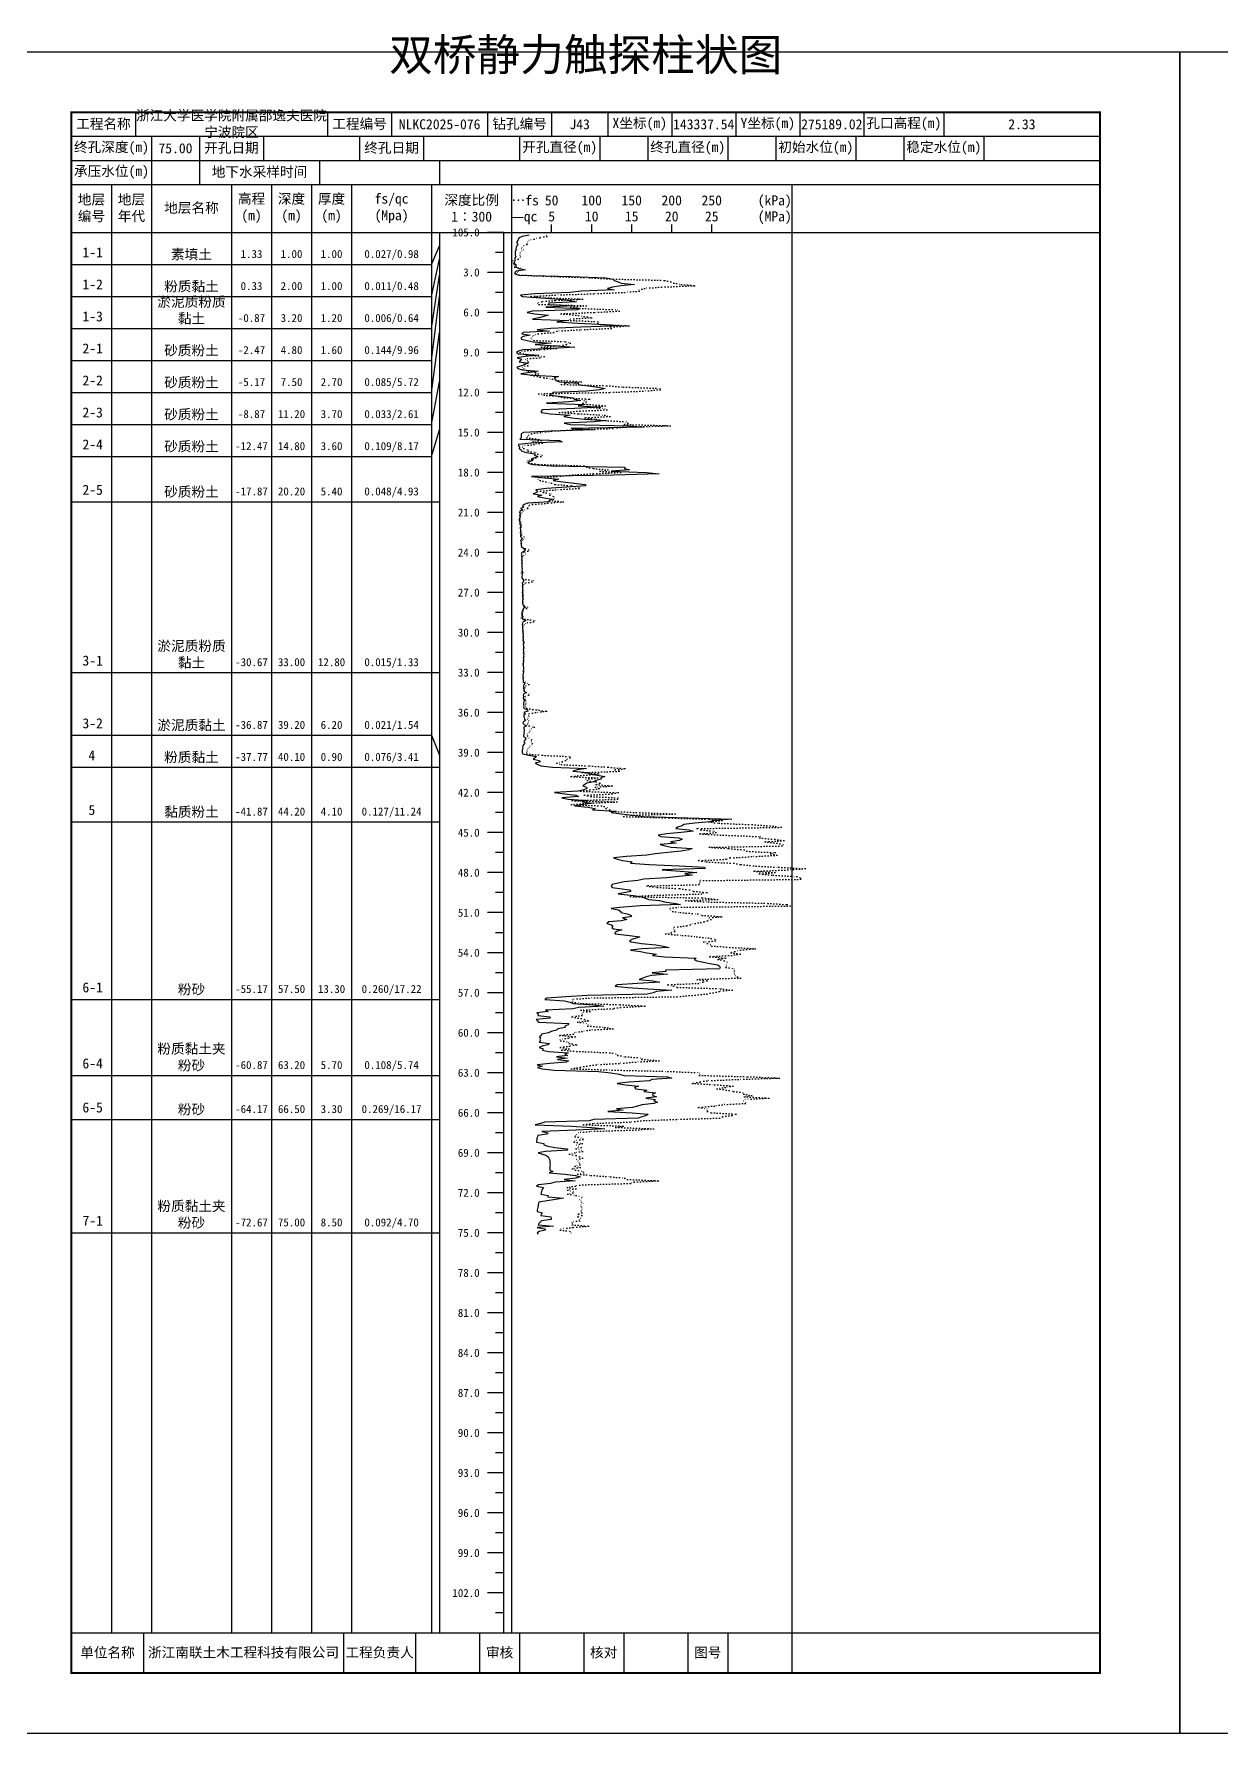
# Model space of a CAD drawing. Extents: x 297 to 65340, y 0 to 425.
# Drawn here: x 12781.6 to 13078.3, y 0 to 424.6 of the extents above; entities that cross this region are included whole.
import ezdxf
from ezdxf.enums import TextEntityAlignment as Align

# ---------------------------------------------------------------- set-up
doc = ezdxf.new("R2010")
doc.units = 0
doc.linetypes.add('DOT', pattern=[6.35, 0, -6.35])
doc.layers.add('FRAME', color=7, linetype='CONTINUOUS')
doc.layers.add('STRATUM', color=7, linetype='CONTINUOUS')
doc.styles.add('ST', font='')
doc.styles.get('ST').set_extended_font_data('SimSun')

msp = doc.modelspace()

# ---------------------------------------------------------------- linework, layer by layer
at = {"layer": 'FRAME', "color": 245, "linetype": 'Continuous'}
for points in [[(12771, 0), (13068, 0), (13068, 420), (12771, 420)], [(13068, 0), (13365, 0), (13365, 420), (13068, 420)]]:
    msp.add_lwpolyline(points, close=True, dxfattribs=at)
at = {"layer": 'FRAME', "linetype": 'Continuous', "const_width": 0.5}
msp.add_lwpolyline([(12791, 15), (13048, 15), (13048, 405), (12791, 405)], close=True, dxfattribs=at)
at = {"layer": 'FRAME', "color": 0, "linetype": 'Continuous'}
for points in [[(12807, 405), (12807, 399)], [(12855, 405), (12855, 399)], [(12871, 405), (12871, 399)], [(12895, 405), (12895, 399)], [(12911, 405), (12911, 399)], [(12925, 405), (12925, 399)], [(12941, 405), (12941, 399)], [(12957, 405), (12957, 399)], [(12973, 405), (12973, 399)], [(12989, 405), (12989, 399)], [(13009, 405), (13009, 399)], [(13048, 405), (13048, 399)], [(12791, 399), (13048, 399)], [(12811, 399), (12811, 393)], [(12823, 399), (12823, 393)], [(12839, 399), (12839, 393)], [(12863, 399), (12863, 393)], [(12879, 399), (12879, 393)], [(12903, 399), (12903, 393)], [(12923, 399), (12923, 393)], [(12935, 399), (12935, 393)], [(12955, 399), (12955, 393)], [(12967, 399), (12967, 393)], [(12987, 399), (12987, 393)], [(12999, 399), (12999, 393)], [(13019, 399), (13019, 393)], [(13048, 399), (13048, 393)], [(12791, 393), (13048, 393)], [(12811, 393), (12811, 387)], [(12823, 393), (12823, 387)], [(12853, 393), (12853, 387)], [(12883, 393), (12883, 387)], [(12791, 387), (13048, 387)], [(12801, 387), (12801, 25)], [(12811, 387), (12811, 25)], [(12831, 387), (12831, 25)], [(12841, 387), (12841, 25)], [(12851, 387), (12851, 25)], [(12861, 387), (12861, 25)], [(12881, 387), (12881, 25)], [(12901, 387), (12901, 25)], [(12971, 387), (12971, 25)], [(12791, 375), (13048, 375)], [(12883, 375), (12883, 25)], [(12899, 375), (12899, 25)], [(12911, 375), (12911, 377)], [(12921, 375), (12921, 377)], [(12931, 375), (12931, 377)], [(12941, 375), (12941, 377)], [(12951, 375), (12951, 377)], [(12791, 25), (13048, 25)], [(12809, 25), (12809, 15)], [(12859, 25), (12859, 15)], [(12877, 25), (12877, 15)], [(12893, 25), (12893, 15)], [(12903, 25), (12903, 15)], [(12919, 25), (12919, 15)], [(12929, 25), (12929, 15)], [(12945, 25), (12945, 15)], [(12955, 25), (12955, 15)], [(12971, 25), (12971, 15)]]:
    msp.add_lwpolyline(points, dxfattribs=at)
at = {"layer": 'STRATUM', "linetype": 'Continuous'}
for points in [[(12899, 375), (12895, 375)], [(12905.4, 374.33), (12903.64, 374), (12902.9, 373.67), (12902.62, 373.33), (12902.58, 373), (12902.32, 372.67), (12902.3, 372.33), (12902.64, 372), (12902.3, 371.67), (12902.14, 371.33), (12902.08, 371), (12902.14, 370.67), (12901.84, 370.33), (12901.84, 370), (12901.9, 369.67), (12901.9, 369.33), (12902.08, 369), (12901.82, 368.67), (12901.8, 368.33), (12901.76, 368), (12901.7, 367.67), (12901.66, 367.33), (12902.02, 367), (12902.06, 366.67), (12902.12, 366.33), (12902.96, 366), (12904.5, 365.67), (12902.14, 365.33), (12901.8, 365), (12901.8, 364.67), (12902.78, 364.33), (12915.94, 364), (12924.5, 363.67), (12926.34, 363.33), (12926.66, 363), (12927.58, 362.67), (12928.4, 362.33), (12931.74, 362), (12928.3, 361.67), (12926.18, 361.33), (12924.94, 361), (12926.64, 360.67), (12918.44, 360.33), (12915.5, 360), (12906.78, 359.67), (12903.2, 359.33), (12903.74, 359), (12908.18, 358.67), (12912.86, 358.33), (12915.54, 358), (12917.24, 357.67), (12910.2, 357.33), (12910.4, 357), (12916.56, 356.67), (12909.54, 356.33), (12918, 356), (12917.4, 355.67), (12906.18, 355.33), (12904.86, 355), (12906.82, 354.67), (12910.1, 354.33), (12909.06, 354), (12907.76, 353.67), (12906.22, 353.33), (12915.26, 353), (12912.32, 352.67), (12917.52, 352.33), (12924.46, 352), (12928.34, 351.67), (12918.3, 351.33), (12910.78, 351), (12907.38, 350.67), (12910.5, 350.33), (12903.88, 350), (12903.58, 349.67), (12905.62, 349.33), (12903.88, 349), (12903.3, 348.67), (12903.5, 348.33), (12904.88, 348), (12906.36, 347.67), (12910.88, 347.33), (12906.9, 347), (12912, 346.67), (12916.78, 346.33), (12911.2, 346), (12903.82, 345.67), (12902.72, 345.33), (12902.2, 345), (12902.72, 344.67), (12907.76, 344.33), (12904.38, 344), (12902.4, 343.67), (12903.48, 343.33), (12903.32, 343), (12902.88, 342.67), (12905.16, 342.33), (12904.28, 342), (12903.48, 341.67), (12902.26, 341.33), (12902.58, 341), (12903.66, 340.67), (12907.64, 340.33), (12905.6, 340), (12903.32, 339.67), (12906.26, 339.33), (12912.74, 339), (12911.64, 338.67), (12911.94, 338.33), (12912.02, 338), (12912.96, 337.67), (12917.66, 337.33), (12917.66, 337), (12920.18, 336.67), (12922.5, 336.33), (12924.36, 336), (12923, 335.67), (12919.74, 335.33), (12911.36, 335), (12911.04, 334.67), (12910.46, 334.33), (12913.72, 334), (12916.28, 333.67), (12916.7, 333.33), (12918.28, 333), (12915.3, 332.67), (12909.7, 332.33), (12919.3, 332), (12917.6, 331.67), (12923.28, 331.33), (12916.74, 331), (12908.66, 330.67), (12908.4, 330.33), (12908.38, 330), (12910.68, 329.67), (12915.62, 329.33), (12914.08, 329), (12916, 328.67), (12919.18, 328.33), (12924.72, 328), (12921.64, 327.67), (12914.12, 327.33), (12915.6, 327), (12930.4, 326.67), (12934.1, 326.33), (12915.88, 326), (12921.58, 325.67), (12910.68, 325.33), (12903.98, 325), (12903.36, 324.67), (12903.38, 324.33), (12903.34, 324), (12903.4, 323.67), (12903.06, 323.33), (12913, 323), (12913.66, 322.67), (12905.84, 322.33), (12902.68, 322), (12902.68, 321.67), (12903, 321.33), (12902.86, 321), (12903.38, 320.67), (12903.52, 320.33), (12904.74, 320), (12906.62, 319.67), (12906.7, 319.33), (12907.52, 319), (12906.7, 318.67), (12905.84, 318.33), (12906.26, 318), (12905.26, 317.67), (12905.02, 317.33), (12906.32, 317), (12910.88, 316.67), (12929.32, 316.33), (12929.24, 316), (12930.44, 315.67), (12925.84, 315.33), (12934.7, 315), (12937.9, 314.67), (12926.56, 314.33), (12905.96, 314), (12909.3, 313.67), (12912.76, 313.33), (12911.4, 313), (12913.78, 312.67), (12916.5, 312.33), (12919.42, 312), (12919.48, 311.67), (12914.68, 311.33), (12909.7, 311), (12907.08, 310.67), (12907.5, 310.33), (12907.3, 310), (12906.38, 309.67), (12908.54, 309.33), (12907.5, 309), (12909.16, 308.67), (12911.04, 308.33), (12910.46, 308), (12910.5, 307.67), (12905.04, 307.33), (12904.14, 307), (12903.68, 306.67), (12904.02, 306.33), (12903.24, 306), (12903.76, 305.67), (12903.02, 305.33), (12902.94, 305), (12903.22, 304.67), (12902.96, 304.33), (12903.08, 304), (12903.02, 303.67), (12902.9, 303.33), (12902.92, 303), (12903.04, 302.67), (12903.06, 302.33), (12903.04, 302), (12903.42, 301.67), (12903.14, 301.33), (12903.12, 301), (12903.24, 300.67), (12903.22, 300.33), (12903.16, 300), (12903.26, 299.67), (12903.18, 299.33), (12903.24, 299), (12903.58, 298.67), (12903.58, 298.33), (12903.2, 298), (12903.4, 297.67), (12903.38, 297.33), (12903.34, 297), (12903.34, 296.67), (12903.46, 296.33), (12904.06, 296), (12904.5, 295.67), (12904.14, 295.33), (12903.54, 295), (12903.42, 294.67), (12903.52, 294.33), (12903.48, 294), (12903.54, 293.67), (12903.5, 293.33), (12903.52, 293), (12903.54, 292.67), (12903.56, 292.33), (12903.54, 292), (12903.58, 291.67), (12903.58, 291.33), (12903.6, 291), (12903.56, 290.67), (12903.6, 290.33), (12903.76, 290), (12903.54, 289.67), (12903.64, 289.33), (12903.56, 289), (12903.58, 288.67), (12903.8, 288.33), (12904.06, 288), (12903.84, 287.67), (12903.64, 287.33), (12903.68, 287), (12903.6, 286.67), (12903.68, 286.33), (12903.68, 286), (12903.68, 285.67), (12903.68, 285.33), (12903.64, 285), (12903.7, 284.67), (12903.7, 284.33), (12903.68, 284), (12903.68, 283.67), (12903.86, 283.33), (12903.74, 283), (12903.74, 282.67), (12903.74, 282.33), (12903.76, 282), (12903.98, 281.67), (12904.44, 281.33), (12903.92, 281), (12903.78, 280.67), (12903.6, 280.33), (12903.54, 280), (12903.66, 279.67), (12903.66, 279.33), (12903.8, 279), (12903.74, 278.67), (12903.68, 278.33), (12904.54, 278), (12903.86, 277.67), (12903.7, 277.33), (12903.6, 277), (12903.74, 276.67), (12903.7, 276.33), (12903.74, 276), (12903.76, 275.67), (12903.8, 275.33), (12903.76, 275), (12903.86, 274.67), (12903.86, 274.33), (12903.82, 274), (12903.84, 273.67), (12903.84, 273.33), (12903.8, 273), (12904.06, 272.67), (12904.04, 272.33), (12903.88, 272), (12904, 271.67), (12903.98, 271.33), (12903.94, 271), (12903.88, 270.67), (12903.94, 270.33), (12903.96, 270), (12904.02, 269.67), (12903.94, 269.33), (12904.06, 269), (12903.92, 268.67), (12903.94, 268.33), (12904, 268), (12903.96, 267.67), (12903.92, 267.33), (12903.86, 267), (12903.84, 266.67), (12903.94, 266.33), (12903.98, 266), (12903.94, 265.67), (12903.8, 265.33), (12904, 265), (12903.88, 264.67), (12903.76, 264.33), (12903.78, 264), (12903.94, 263.67), (12903.8, 263.33), (12903.96, 263), (12903.78, 262.67), (12904.4, 262.33), (12904.06, 262), (12903.94, 261.67), (12903.94, 261.33), (12903.98, 261), (12904.08, 260.67), (12904.02, 260.33), (12904.6, 260), (12904.02, 259.67), (12903.92, 259.33), (12903.94, 259), (12903.84, 258.67), (12903.98, 258.33), (12904.18, 258), (12904.02, 257.67), (12903.94, 257.33), (12903.98, 257), (12904.06, 256.67), (12903.98, 256.33), (12904.14, 256), (12904.96, 255.67), (12905.04, 255.33), (12904.04, 255), (12904.44, 254.67), (12904.06, 254.33), (12904.02, 254), (12904.12, 253.67), (12904.18, 253.33), (12904.5, 253), (12903.96, 252.67), (12903.8, 252.33), (12904.1, 252), (12904.72, 251.67), (12904.06, 251.33), (12904.06, 251), (12904.12, 250.67), (12904.12, 250.33), (12904.04, 250), (12904.1, 249.67), (12904, 249.33), (12903.94, 249), (12904.56, 248.67), (12904.46, 248.33), (12904.24, 248), (12904.08, 247.67), (12904.38, 247.33), (12904.04, 247), (12903.78, 246.67), (12903.7, 246.33), (12903.8, 246), (12903.62, 245.67), (12903.66, 245.33), (12903.66, 245), (12903.8, 244.67), (12905.24, 244.33), (12907.24, 244), (12906.88, 243.67), (12906.36, 243.33), (12907.98, 243), (12908.1, 242.67), (12906.84, 242.33), (12907.56, 242), (12908.3, 241.67), (12911.2, 241.33), (12919.72, 241), (12917.4, 240.67), (12916.28, 240.33), (12919.98, 240), (12920.38, 239.67), (12922.4, 239.33), (12924.3, 239), (12923.3, 238.67), (12923.38, 238.33), (12922.06, 238), (12921.66, 237.67), (12919.78, 237.33), (12919.32, 237), (12918.82, 236.67), (12919.74, 236.33), (12919.8, 236), (12919.02, 235.67), (12917.62, 235.33), (12911.74, 235), (12914.3, 234.67), (12917.04, 234.33), (12917.72, 234), (12913.52, 233.67), (12915.1, 233.33), (12920.24, 233), (12918.6, 232.67), (12921.12, 232.33), (12918.84, 232), (12916.82, 231.67), (12920.02, 231.33), (12921.88, 231), (12921.22, 230.67), (12927.12, 230.33), (12925.9, 230), (12928.4, 229.67), (12931.16, 229.33), (12933.92, 229), (12945, 228.67), (12956, 228.33), (12951.6, 228), (12950.48, 227.67), (12946.78, 227.33), (12944.04, 227), (12943.64, 226.67), (12942.42, 226.33), (12942.06, 226), (12945.24, 225.67), (12946.34, 225.33), (12943.4, 225), (12939.72, 224.67), (12937.64, 224.33), (12938.26, 224), (12942.68, 223.67), (12943.64, 223.33), (12942.94, 223), (12940.68, 222.67), (12942.12, 222.33), (12938.08, 222), (12939.34, 221.67), (12940.84, 221.33), (12946.1, 221), (12945.28, 220.67), (12943.4, 220.33), (12940, 220), (12936.88, 219.67), (12934.78, 219.33), (12929.7, 219), (12926.44, 218.67), (12927.48, 218.33), (12928.6, 218), (12931.14, 217.67), (12930.7, 217.33), (12935.36, 217), (12942.88, 216.67), (12949.2, 216.33), (12949.34, 216), (12938.6, 215.67), (12943.1, 215.33), (12947.28, 215), (12944.28, 214.67), (12946.2, 214.33), (12942.78, 214), (12939.76, 213.67), (12934.06, 213.33), (12932.56, 213), (12929.1, 212.67), (12927.18, 212.33), (12926.08, 212), (12925.84, 211.67), (12926.08, 211.33), (12927.94, 211), (12930.52, 210.67), (12930.82, 210.33), (12929.44, 210), (12927.64, 209.67), (12931.42, 209.33), (12933.12, 209), (12934.18, 208.67), (12935.22, 208.33), (12937.92, 208), (12939.22, 207.67), (12942, 207.33), (12943.16, 207), (12933.22, 206.67), (12927.98, 206.33), (12925.88, 206), (12927.68, 205.67), (12928.28, 205.33), (12928.3, 205), (12929.88, 204.67), (12930.96, 204.33), (12930.72, 204), (12928.68, 203.67), (12929.76, 203.33), (12928.48, 203), (12925.26, 202.67), (12924.76, 202.33), (12925.96, 202), (12926.26, 201.67), (12926.02, 201.33), (12926.42, 201), (12928.54, 200.67), (12927.22, 200.33), (12926.76, 200), (12926.84, 199.67), (12930.44, 199.33), (12933.02, 199), (12932.38, 198.67), (12931.02, 198.33), (12930.44, 198), (12930.9, 197.67), (12933.42, 197.33), (12937, 197), (12938.98, 196.67), (12940.38, 196.33), (12933.54, 196), (12930.7, 195.67), (12933.2, 195.33), (12934.74, 195), (12937.12, 194.67), (12936.22, 194.33), (12939.2, 194), (12947.1, 193.67), (12946.58, 193.33), (12947.24, 193), (12948.9, 192.67), (12950.52, 192.33), (12952.56, 192), (12952.9, 191.67), (12953.1, 191.33), (12952.92, 191), (12939.44, 190.67), (12939.56, 190.33), (12936.12, 190), (12939.96, 189.67), (12935.94, 189.33), (12934.58, 189), (12933.82, 188.67), (12932.9, 188.33), (12936.28, 188), (12938.02, 187.67), (12932.44, 187.33), (12927.34, 187), (12926.86, 186.67), (12930.04, 186.33), (12935.02, 186), (12941.06, 185.67), (12937.22, 185.33), (12936.36, 185), (12934.9, 184.67), (12919.96, 184.33), (12914.56, 184), (12909.8, 183.67), (12909.26, 183.33), (12914.24, 183), (12915.56, 182.67), (12916.36, 182.33), (12921.46, 182), (12924.04, 181.67), (12917.8, 181.33), (12916.3, 181), (12909.5, 180.67), (12910.16, 180.33), (12907.32, 180), (12907.74, 179.67), (12907.52, 179.33), (12910.54, 179), (12910.62, 178.67), (12907.12, 178.33), (12907.5, 178), (12907.68, 177.67), (12915.28, 177.33), (12915.12, 177), (12914.26, 176.67), (12914.36, 176.33), (12912.58, 176), (12912.2, 175.67), (12910.86, 175.33), (12910.2, 175), (12908.46, 174.67), (12908.38, 174.33), (12907.98, 174), (12908.22, 173.67), (12908.08, 173.33), (12908.24, 173), (12907.9, 172.67), (12910.44, 172.33), (12910.06, 172), (12908.66, 171.67), (12907.86, 171.33), (12908.88, 171), (12908.72, 170.67), (12910.18, 170.33), (12915.12, 170), (12914.26, 169.67), (12914.92, 169.33), (12912.22, 169), (12914.86, 168.67), (12912.42, 168.33), (12915.2, 168), (12914.6, 167.67), (12910.58, 167.33), (12907.4, 167), (12908.64, 166.67), (12907.5, 166.33), (12908.64, 166), (12911.6, 165.67), (12922.74, 165.33), (12925.78, 165), (12927.88, 164.67), (12929.12, 164.33), (12939.98, 164), (12941.04, 163.67), (12936.04, 163.33), (12935.46, 163), (12930.28, 162.67), (12927.38, 162.33), (12929.46, 162), (12932.72, 161.67), (12931.72, 161.33), (12932, 161), (12934.82, 160.67), (12934.02, 160.33), (12936.92, 160), (12936.18, 159.67), (12936.28, 159.33), (12937.2, 159), (12934.52, 158.67), (12936.98, 158.33), (12936.54, 158), (12937.44, 157.67), (12936.54, 157.33), (12933.5, 157), (12932.48, 156.67), (12931.24, 156.33), (12927.24, 156), (12928.9, 155.67), (12925.02, 155.33), (12931.12, 155), (12935.12, 154.67), (12934.66, 154.33), (12933.56, 154), (12932.58, 153.67), (12921.5, 153.33), (12920.4, 153), (12909.3, 152.67), (12908.2, 152.33), (12906.9, 152), (12915.94, 151.67), (12921.06, 151.33), (12924.28, 151), (12917.1, 150.67), (12908.56, 150.33), (12910.16, 150), (12909.82, 149.67), (12907.56, 149.33), (12907.44, 149), (12907.28, 148.67), (12907.26, 148.33), (12907.22, 148), (12907.18, 147.67), (12909.04, 147.33), (12909.02, 147), (12910.02, 146.67), (12911.82, 146.33), (12914.8, 146), (12915.04, 145.67), (12909.48, 145.33), (12907.6, 145), (12908.74, 144.67), (12909.68, 144.33), (12910.12, 144), (12910.3, 143.67), (12910.44, 143.33), (12910.52, 143), (12910.58, 142.67), (12910.58, 142.33), (12910.6, 142), (12910.58, 141.67), (12910.58, 141.33), (12910.56, 141), (12910.54, 140.67), (12911.26, 140.33), (12910.38, 140), (12914.28, 139.67), (12916.98, 139.33), (12918.16, 139), (12917, 138.67), (12914.14, 138.33), (12916.86, 138), (12911.86, 137.67), (12910.7, 137.33), (12907.74, 137), (12907.24, 136.67), (12908.92, 136.33), (12908.74, 136), (12908.58, 135.67), (12908.46, 135.33), (12908.36, 135), (12908.26, 134.67), (12910.16, 134.33), (12910.04, 134), (12913.96, 133.67), (12911.92, 133.33), (12909.84, 133), (12907.76, 132.67), (12907.72, 132.33), (12907.66, 132), (12907.62, 131.67), (12907.58, 131.33), (12907.48, 131), (12907.4, 130.67), (12907.38, 130.33), (12908.74, 130), (12908.36, 129.67), (12908.3, 129.33), (12910.76, 129), (12910.84, 128.67), (12910.9, 128.33), (12908.42, 128), (12908.14, 127.67), (12907.8, 127.33), (12907.62, 127), (12911.5, 126.67), (12907.36, 126.33), (12909.24, 126), (12909.42, 125.67), (12907.88, 125.33), (12907.34, 125), (12907.64, 124.67)], [(12881, 367), (12883, 371.67)], [(12899, 370), (12897, 370)], [(12791, 367), (12801, 367)], [(12801, 367), (12811, 367)], [(12811, 367), (12831, 367)], [(12831, 367), (12841, 367)], [(12841, 367), (12851, 367)], [(12851, 367), (12861, 367)], [(12861, 367), (12881, 367)], [(12881, 359), (12883, 368.33)], [(12881, 351), (12883, 364.33)], [(12899, 365), (12895, 365)], [(12791, 359), (12801, 359)], [(12801, 359), (12811, 359)], [(12811, 359), (12831, 359)], [(12831, 359), (12841, 359)], [(12841, 359), (12851, 359)], [(12851, 359), (12861, 359)], [(12861, 359), (12881, 359)], [(12881, 343), (12883, 359)], [(12899, 360), (12897, 360)], [(12899, 355), (12895, 355)], [(12791, 351), (12801, 351)], [(12801, 351), (12811, 351)], [(12811, 351), (12831, 351)], [(12831, 351), (12841, 351)], [(12841, 351), (12851, 351)], [(12851, 351), (12861, 351)], [(12861, 351), (12881, 351)], [(12881, 335), (12883, 350)], [(12899, 350), (12897, 350)], [(12899, 345), (12895, 345)], [(12791, 343), (12801, 343)], [(12801, 343), (12811, 343)], [(12811, 343), (12831, 343)], [(12831, 343), (12841, 343)], [(12841, 343), (12851, 343)], [(12851, 343), (12861, 343)], [(12861, 343), (12881, 343)], [(12899, 340), (12897, 340)], [(12881, 327), (12883, 337.67)], [(12791, 335), (12801, 335)], [(12801, 335), (12811, 335)], [(12811, 335), (12831, 335)], [(12831, 335), (12841, 335)], [(12841, 335), (12851, 335)], [(12851, 335), (12861, 335)], [(12861, 335), (12881, 335)], [(12899, 335), (12895, 335)], [(12791, 327), (12801, 327)], [(12801, 327), (12811, 327)], [(12811, 327), (12831, 327)], [(12831, 327), (12841, 327)], [(12841, 327), (12851, 327)], [(12851, 327), (12861, 327)], [(12861, 327), (12881, 327)], [(12899, 330), (12897, 330)], [(12881, 319), (12883, 325.67)], [(12899, 325), (12895, 325)], [(12791, 319), (12801, 319)], [(12801, 319), (12811, 319)], [(12811, 319), (12831, 319)], [(12831, 319), (12841, 319)], [(12841, 319), (12851, 319)], [(12851, 319), (12861, 319)], [(12861, 319), (12881, 319)], [(12899, 320), (12897, 320)], [(12899, 315), (12895, 315)], [(12899, 310), (12897, 310)], [(12791, 307.67), (12801, 307.67)], [(12801, 307.67), (12811, 307.67)], [(12811, 307.67), (12831, 307.67)], [(12831, 307.67), (12841, 307.67)], [(12841, 307.67), (12851, 307.67)], [(12851, 307.67), (12861, 307.67)], [(12861, 307.67), (12881, 307.67)], [(12881, 307.67), (12883, 307.67)], [(12899, 305), (12895, 305)], [(12899, 300), (12897, 300)], [(12899, 295), (12895, 295)], [(12899, 290), (12897, 290)], [(12899, 285), (12895, 285)], [(12899, 280), (12897, 280)], [(12899, 275), (12895, 275)], [(12899, 270), (12897, 270)], [(12791, 265), (12801, 265)], [(12801, 265), (12811, 265)], [(12811, 265), (12831, 265)], [(12831, 265), (12841, 265)], [(12841, 265), (12851, 265)], [(12851, 265), (12861, 265)], [(12861, 265), (12881, 265)], [(12881, 265), (12883, 265)], [(12899, 265), (12895, 265)], [(12899, 260), (12897, 260)], [(12899, 255), (12895, 255)], [(12791, 249.33), (12801, 249.33)], [(12801, 249.33), (12811, 249.33)], [(12811, 249.33), (12831, 249.33)], [(12831, 249.33), (12841, 249.33)], [(12841, 249.33), (12851, 249.33)], [(12851, 249.33), (12861, 249.33)], [(12861, 249.33), (12881, 249.33)], [(12881, 249.33), (12883, 244.33)], [(12899, 250), (12897, 250)], [(12899, 245), (12895, 245)], [(12791, 241.33), (12801, 241.33)], [(12801, 241.33), (12811, 241.33)], [(12811, 241.33), (12831, 241.33)], [(12831, 241.33), (12841, 241.33)], [(12841, 241.33), (12851, 241.33)], [(12851, 241.33), (12861, 241.33)], [(12861, 241.33), (12881, 241.33)], [(12881, 241.33), (12883, 241.33)], [(12899, 240), (12897, 240)], [(12899, 235), (12895, 235)], [(12899, 230), (12897, 230)], [(12791, 227.67), (12801, 227.67)], [(12801, 227.67), (12811, 227.67)], [(12811, 227.67), (12831, 227.67)], [(12831, 227.67), (12841, 227.67)], [(12841, 227.67), (12851, 227.67)], [(12851, 227.67), (12861, 227.67)], [(12861, 227.67), (12881, 227.67)], [(12881, 227.67), (12883, 227.67)], [(12899, 225), (12895, 225)], [(12899, 220), (12897, 220)], [(12899, 215), (12895, 215)], [(12899, 210), (12897, 210)], [(12899, 205), (12895, 205)], [(12899, 200), (12897, 200)], [(12899, 195), (12895, 195)], [(12899, 190), (12897, 190)], [(12791, 183.33), (12801, 183.33)], [(12801, 183.33), (12811, 183.33)], [(12811, 183.33), (12831, 183.33)], [(12831, 183.33), (12841, 183.33)], [(12841, 183.33), (12851, 183.33)], [(12851, 183.33), (12861, 183.33)], [(12861, 183.33), (12881, 183.33)], [(12881, 183.33), (12883, 183.33)], [(12899, 185), (12895, 185)], [(12899, 180), (12897, 180)], [(12899, 175), (12895, 175)], [(12899, 170), (12897, 170)], [(12791, 164.33), (12801, 164.33)], [(12801, 164.33), (12811, 164.33)], [(12811, 164.33), (12831, 164.33)], [(12831, 164.33), (12841, 164.33)], [(12841, 164.33), (12851, 164.33)], [(12851, 164.33), (12861, 164.33)], [(12861, 164.33), (12881, 164.33)], [(12881, 164.33), (12883, 164.33)], [(12899, 165), (12895, 165)], [(12899, 160), (12897, 160)], [(12791, 153.33), (12801, 153.33)], [(12801, 153.33), (12811, 153.33)], [(12811, 153.33), (12831, 153.33)], [(12831, 153.33), (12841, 153.33)], [(12841, 153.33), (12851, 153.33)], [(12851, 153.33), (12861, 153.33)], [(12861, 153.33), (12881, 153.33)], [(12881, 153.33), (12883, 153.33)], [(12899, 155), (12895, 155)], [(12899, 150), (12897, 150)], [(12899, 145), (12895, 145)], [(12899, 140), (12897, 140)], [(12899, 135), (12895, 135)], [(12899, 130), (12897, 130)], [(12791, 125), (12801, 125)], [(12801, 125), (12811, 125)], [(12811, 125), (12831, 125)], [(12831, 125), (12841, 125)], [(12841, 125), (12851, 125)], [(12851, 125), (12861, 125)], [(12861, 125), (12881, 125)], [(12881, 125), (12883, 125)], [(12899, 125), (12895, 125)], [(12899, 120), (12897, 120)], [(12899, 115), (12895, 115)], [(12899, 110), (12897, 110)], [(12899, 105), (12895, 105)], [(12899, 100), (12897, 100)], [(12899, 95), (12895, 95)], [(12899, 90), (12897, 90)], [(12899, 85), (12895, 85)], [(12899, 80), (12897, 80)], [(12899, 75), (12895, 75)], [(12899, 70), (12897, 70)], [(12899, 65), (12895, 65)], [(12899, 60), (12897, 60)], [(12899, 55), (12895, 55)], [(12899, 50), (12897, 50)], [(12899, 45), (12895, 45)], [(12899, 40), (12897, 40)], [(12899, 35), (12895, 35)], [(12899, 30), (12897, 30)]]:
    msp.add_lwpolyline(points, dxfattribs=at)
at = {"layer": 'STRATUM', "linetype": 'DOT', "ltscale": 0.1}
msp.add_lwpolyline([(12909.66, 374.33), (12909.78, 374), (12908.04, 373.67), (12906.62, 373.33), (12905.36, 373), (12904.98, 372.67), (12904.76, 372.33), (12904.78, 372), (12904.08, 371.67), (12903.6, 371.33), (12903.48, 371), (12903.98, 370.67), (12903.66, 370.33), (12903.14, 370), (12903.08, 369.67), (12903.04, 369.33), (12903.26, 369), (12903.1, 368.67), (12902.6, 368.33), (12901.28, 368), (12901.3, 367.67), (12901.4, 367.33), (12901.54, 367), (12901.68, 366.67), (12901.8, 366.33), (12903.26, 366), (12902.82, 365.67), (12902.68, 365.33), (12902.56, 365), (12902.14, 364.67), (12902.98, 364.33), (12910.96, 364), (12920.42, 363.67), (12926.46, 363.33), (12939.24, 363), (12940.74, 362.67), (12941.5, 362.33), (12943.46, 362), (12946.7, 361.67), (12938.46, 361.33), (12934.24, 361), (12932.76, 360.67), (12932.88, 360.33), (12929.24, 360), (12921.42, 359.67), (12911.9, 359.33), (12905.86, 359), (12909.44, 358.67), (12918.72, 358.33), (12911.82, 358), (12908.52, 357.67), (12907.5, 357.33), (12907.9, 357), (12919.64, 356.67), (12915.76, 356.33), (12918.02, 356), (12927.4, 355.67), (12927.84, 355.33), (12921.52, 355), (12913.34, 354.67), (12917, 354.33), (12919.14, 354), (12920.92, 353.67), (12915.58, 353.33), (12915.78, 353), (12922.78, 352.67), (12922.5, 352.33), (12923.3, 352), (12930.32, 351.67), (12925.62, 351.33), (12925.86, 351), (12918.04, 350.67), (12912.32, 350.33), (12911.48, 350), (12907.66, 349.67), (12906.5, 349.33), (12906.24, 349), (12905.76, 348.67), (12906.06, 348.33), (12906.66, 348), (12914.48, 347.67), (12915.6, 347.33), (12914.6, 347), (12913, 346.67), (12908.42, 346.33), (12912.16, 346), (12908, 345.67), (12903.6, 345.33), (12903.16, 345), (12904.44, 344.67), (12904.76, 344.33), (12909.1, 344), (12907.94, 343.67), (12904.5, 343.33), (12904.84, 343), (12905.14, 342.67), (12904.04, 342.33), (12904.22, 342), (12905.06, 341.67), (12903.64, 341.33), (12904.04, 341), (12903.96, 340.67), (12905.24, 340.33), (12906.96, 340), (12907.66, 339.67), (12905.88, 339.33), (12907.44, 339), (12909.1, 338.67), (12911.2, 338.33), (12912.7, 338), (12918.34, 337.67), (12914.26, 337.33), (12913.48, 337), (12924.82, 336.67), (12928.98, 336.33), (12938.16, 336), (12938.12, 335.67), (12933.78, 335.33), (12925.34, 335), (12907.8, 334.67), (12909.1, 334.33), (12912.76, 334), (12914.24, 333.67), (12920.46, 333.33), (12919.08, 333), (12919.62, 332.67), (12918.78, 332.33), (12919.92, 332), (12924.36, 331.67), (12920.06, 331.33), (12924.26, 331), (12924.78, 330.67), (12918.02, 330.33), (12913, 330), (12917.76, 329.67), (12924.26, 329.33), (12925.54, 329), (12919.4, 328.67), (12922.12, 328.33), (12923.68, 328), (12929.64, 327.67), (12930.06, 327.33), (12929.2, 327), (12940.62, 326.67), (12928.82, 326.33), (12926.22, 326), (12917.04, 325.67), (12910.94, 325.33), (12908.2, 325), (12906, 324.67), (12905.2, 324.33), (12905.06, 324), (12904.78, 323.67), (12907.82, 323.33), (12908.36, 323), (12906.4, 322.67), (12908.6, 322.33), (12906.58, 322), (12903.74, 321.67), (12903.64, 321.33), (12904.06, 321), (12905.02, 320.67), (12905.14, 320.33), (12906.96, 320), (12906.82, 319.67), (12908.74, 319.33), (12908.32, 319), (12907.02, 318.67), (12906.28, 318.33), (12905.16, 318), (12904.78, 317.67), (12905.3, 317.33), (12907.82, 317), (12919, 316.67), (12919.76, 316.33), (12921.5, 316), (12925.06, 315.67), (12923.14, 315.33), (12928.18, 315), (12921.32, 314.67), (12915.42, 314.33), (12912.24, 314), (12907.96, 313.67), (12907.56, 313.33), (12908.1, 313), (12909.56, 312.67), (12910.94, 312.33), (12911.96, 312), (12916.08, 311.67), (12917.88, 311.33), (12917.78, 311), (12912, 310.67), (12908.18, 310.33), (12908.92, 310), (12910.82, 309.67), (12910.56, 309.33), (12911.42, 309), (12911.68, 308.67), (12911.34, 308.33), (12910.44, 308), (12913.9, 307.67), (12910, 307.33), (12906.2, 307), (12905.26, 306.67), (12904.94, 306.33), (12904.96, 306), (12904.26, 305.67), (12903.88, 305.33), (12903.64, 305), (12903.24, 304.67), (12903.24, 304.33), (12903.16, 304), (12903.14, 303.67), (12903.1, 303.33), (12903.04, 303), (12903.32, 302.67), (12903.24, 302.33), (12903.36, 302), (12903.34, 301.67), (12903.4, 301.33), (12903.16, 301), (12903.26, 300.67), (12903.26, 300.33), (12903.32, 300), (12903.58, 299.67), (12903.48, 299.33), (12904.04, 299), (12904.08, 298.67), (12903.9, 298.33), (12903.72, 298), (12903.36, 297.67), (12903.32, 297.33), (12903.34, 297), (12903.42, 296.67), (12903.74, 296.33), (12904.42, 296), (12905.32, 295.67), (12905.04, 295.33), (12903.98, 295), (12904.48, 294.67), (12904, 294.33), (12903.9, 294), (12903.64, 293.67), (12903.58, 293.33), (12903.44, 293), (12903.5, 292.67), (12903.6, 292.33), (12903.58, 292), (12903.58, 291.67), (12903.58, 291.33), (12903.66, 291), (12903.58, 290.67), (12903.56, 290.33), (12903.32, 290), (12903.68, 289.67), (12903.64, 289.33), (12903.56, 289), (12903.6, 288.67), (12903.84, 288.33), (12906.5, 288), (12906.04, 287.67), (12904.34, 287.33), (12904.08, 287), (12903.92, 286.67), (12903.68, 286.33), (12903.74, 286), (12903.8, 285.67), (12903.82, 285.33), (12903.8, 285), (12903.92, 284.67), (12903.86, 284.33), (12903.8, 284), (12903.8, 283.67), (12903.76, 283.33), (12903.72, 283), (12903.78, 282.67), (12903.78, 282.33), (12903.86, 282), (12904.12, 281.67), (12905, 281.33), (12904.74, 281), (12903.94, 280.67), (12903.82, 280.33), (12903.78, 280), (12903.42, 279.67), (12903.44, 279.33), (12903.52, 279), (12903.5, 278.67), (12904.28, 278.33), (12906.84, 278), (12906.46, 277.67), (12904.5, 277.33), (12904.14, 277), (12904, 276.67), (12903.74, 276.33), (12903.74, 276), (12903.7, 275.67), (12903.7, 275.33), (12903.74, 275), (12903.82, 274.67), (12903.84, 274.33), (12903.88, 274), (12903.84, 273.67), (12903.76, 273.33), (12903.82, 273), (12903.92, 272.67), (12903.88, 272.33), (12903.88, 272), (12903.88, 271.67), (12904.04, 271.33), (12904.06, 271), (12904, 270.67), (12903.94, 270.33), (12903.88, 270), (12903.88, 269.67), (12903.96, 269.33), (12903.98, 269), (12903.98, 268.67), (12904, 268.33), (12903.88, 268), (12903.88, 267.67), (12903.82, 267.33), (12903.76, 267), (12903.8, 266.67), (12904, 266.33), (12904, 266), (12903.96, 265.67), (12904.08, 265.33), (12904.04, 265), (12903.86, 264.67), (12903.76, 264.33), (12903.76, 264), (12903.8, 263.67), (12903.82, 263.33), (12903.86, 263), (12904.34, 262.67), (12904.92, 262.33), (12905.3, 262), (12904.48, 261.67), (12904.3, 261.33), (12904.2, 261), (12904.14, 260.67), (12904.2, 260.33), (12904.62, 260), (12905.32, 259.67), (12905.18, 259.33), (12904.36, 259), (12904.26, 258.67), (12904.36, 258.33), (12904.5, 258), (12904.56, 257.67), (12904.54, 257.33), (12904.5, 257), (12904.46, 256.67), (12904.52, 256.33), (12904.8, 256), (12907.18, 255.67), (12909.72, 255.33), (12906.94, 255), (12905.22, 254.67), (12905.24, 254.33), (12905.32, 254), (12905.08, 253.67), (12904.9, 253.33), (12905.18, 253), (12905.18, 252.67), (12905, 252.33), (12905, 252), (12905.38, 251.67), (12906.62, 251.33), (12905.94, 251), (12905.6, 250.67), (12905.46, 250.33), (12905.4, 250), (12904.86, 249.67), (12904.92, 249.33), (12904.94, 249), (12905.3, 248.67), (12905.94, 248.33), (12905.9, 248), (12905.9, 247.67), (12906.16, 247.33), (12906.12, 247), (12905.62, 246.67), (12905.42, 246.33), (12905.1, 246), (12904.92, 245.67), (12904.86, 245.33), (12904.7, 245), (12904.78, 244.67), (12908.68, 244.33), (12915.56, 244), (12915.66, 243.67), (12914.74, 243.33), (12914.42, 243), (12913.66, 242.67), (12912.26, 242.33), (12913.44, 242), (12920.48, 241.67), (12925.22, 241.33), (12929.26, 241), (12926.9, 240.67), (12927.84, 240.33), (12918.74, 240), (12922.74, 239.67), (12919.04, 239.33), (12915.86, 239), (12922.48, 238.67), (12919.52, 238.33), (12919.92, 238), (12922.1, 237.67), (12923.06, 237.33), (12922.14, 237), (12926.12, 236.67), (12921.94, 236.33), (12922.9, 236), (12920.5, 235.67), (12918.28, 235.33), (12927.58, 235), (12926, 234.67), (12919.2, 234.33), (12920.86, 234), (12927.76, 233.67), (12927.42, 233.33), (12916.12, 233), (12927.32, 232.67), (12919.58, 232.33), (12915.92, 232), (12923.42, 231.67), (12924.9, 231.33), (12924.64, 231), (12925.64, 230.67), (12925.54, 230.33), (12933.06, 230), (12941.88, 229.67), (12929.58, 229.33), (12929.06, 229), (12940.48, 228.67), (12950.44, 228.33), (12953.56, 228), (12950.24, 227.67), (12952.82, 227.33), (12961.14, 227), (12965.58, 226.67), (12968.36, 226.33), (12947.4, 226), (12948.36, 225.67), (12951.58, 225.33), (12952.06, 225), (12948.02, 224.67), (12954.64, 224.33), (12963.16, 224), (12962.98, 223.67), (12966.76, 223.33), (12969.02, 223), (12964.32, 222.67), (12967.3, 222.33), (12968.92, 222), (12968.48, 221.67), (12950.4, 221.33), (12955.3, 221), (12959.14, 220.67), (12959.8, 220.33), (12966.86, 220), (12965.76, 219.67), (12967.3, 219.33), (12960.9, 219), (12955.52, 218.67), (12954.56, 218.33), (12947.78, 218), (12949.74, 217.67), (12956.52, 217.33), (12958.36, 217), (12961.4, 216.67), (12967.78, 216.33), (12974.36, 216), (12969.98, 215.67), (12961.58, 215.33), (12966.76, 215), (12962.96, 214.67), (12966.38, 214.33), (12972.24, 214), (12973.14, 213.67), (12973.2, 213.33), (12948, 213), (12948.06, 212.67), (12947.92, 212.33), (12947.74, 212), (12934.84, 211.67), (12937.46, 211.33), (12943.06, 211), (12945.48, 210.67), (12946.56, 210.33), (12949.78, 210), (12948.44, 209.67), (12935.94, 209.33), (12930.68, 209), (12948.7, 208.67), (12952.48, 208.33), (12944.56, 208), (12950.18, 207.67), (12965.06, 207.33), (12969.82, 207), (12970.62, 206.67), (12942.12, 206.33), (12940.44, 206), (12940.66, 205.67), (12941.24, 205.33), (12943.18, 205), (12947.54, 204.67), (12948.66, 204.33), (12953.46, 204), (12950.28, 203.67), (12950.76, 203.33), (12949.96, 203), (12949.02, 202.67), (12946.82, 202.33), (12945.6, 202), (12944.7, 201.67), (12941.54, 201.33), (12941.44, 201), (12941.7, 200.67), (12941.7, 200.33), (12940.86, 200), (12939.54, 199.67), (12943.72, 199.33), (12947.28, 199), (12950.16, 198.67), (12951.96, 198.33), (12951.82, 198), (12949.06, 197.67), (12949.94, 197.33), (12950.72, 197), (12951, 196.67), (12955.54, 196.33), (12961.88, 196), (12958.18, 195.67), (12956.76, 195.33), (12955.82, 195), (12958.12, 194.67), (12955.9, 194.33), (12950.52, 194), (12954.44, 193.67), (12952.58, 193.33), (12954.1, 193), (12954.8, 192.67), (12955.06, 192.33), (12954.68, 192), (12954.56, 191.67), (12954.6, 191.33), (12956.64, 191), (12956.6, 190.67), (12956.6, 190.33), (12956.58, 190), (12956.6, 189.67), (12956.94, 189.33), (12957.42, 189), (12958.22, 188.67), (12947.42, 188.33), (12949.82, 188), (12948.8, 187.67), (12947.64, 187.33), (12940.06, 187), (12941.48, 186.67), (12942.46, 186.33), (12953.24, 186), (12956.12, 185.67), (12952.82, 185.33), (12951.32, 185), (12949.8, 184.67), (12946.1, 184.33), (12942.28, 184), (12920.32, 183.67), (12916.18, 183.33), (12916.34, 183), (12916.16, 182.67), (12918.26, 182.33), (12928.12, 182), (12934.26, 181.67), (12928.2, 181.33), (12926.36, 181), (12918.34, 180.67), (12920.52, 180.33), (12918.5, 180), (12918.62, 179.67), (12918.54, 179.33), (12916.14, 179), (12917.64, 178.67), (12919.22, 178.33), (12920.16, 178), (12917.52, 177.67), (12919.66, 177.33), (12920, 177), (12920.08, 176.67), (12924.28, 176.33), (12926.3, 176), (12920.56, 175.67), (12918.58, 175.33), (12916.74, 175), (12916.34, 174.67), (12913.02, 174.33), (12916.88, 174), (12915.14, 173.67), (12913.02, 173.33), (12913.3, 173), (12915.2, 172.67), (12915.42, 172.33), (12917.18, 172), (12915.48, 171.67), (12913.22, 171.33), (12915.3, 171), (12913.54, 170.67), (12917.28, 170.33), (12925.52, 170), (12927.3, 169.67), (12927.56, 169.33), (12929.44, 169), (12933.64, 168.67), (12933.54, 168.33), (12937.76, 168), (12931.96, 167.67), (12927.76, 167.33), (12922.08, 167), (12919.8, 166.67), (12918.12, 166.33), (12915.92, 166), (12926.16, 165.67), (12940.06, 165.33), (12947.84, 165), (12948.08, 164.67), (12947.92, 164.33), (12960.04, 164), (12967.82, 163.67), (12957.64, 163.33), (12949.74, 163), (12948, 162.67), (12946.16, 162.33), (12951.8, 162), (12956.3, 161.67), (12954.38, 161.33), (12952.38, 161), (12954.64, 160.67), (12956.54, 160.33), (12958.78, 160), (12958.98, 159.67), (12960.92, 159.33), (12959.16, 159), (12965.24, 158.67), (12959.38, 158.33), (12958.9, 158), (12959.5, 157.67), (12959.38, 157.33), (12953.6, 157), (12951.64, 156.67), (12947.7, 156.33), (12949.78, 156), (12949.84, 155.67), (12949.96, 155.33), (12950.92, 155), (12957, 154.67), (12956, 154.33), (12953.68, 154), (12952.92, 153.67), (12942.08, 153.33), (12933.26, 153), (12930.52, 152.67), (12921.26, 152.33), (12918.98, 152), (12928.9, 151.67), (12927.06, 151.33), (12936.42, 151), (12931.28, 150.67), (12920.44, 150.33), (12917.74, 150), (12917.26, 149.67), (12917.04, 149.33), (12916.86, 149), (12918.8, 148.67), (12918.78, 148.33), (12916.74, 148), (12916.64, 147.67), (12918.64, 147.33), (12917.2, 147), (12917.74, 146.67), (12918.38, 146.33), (12917.1, 146), (12918.38, 145.67), (12918.68, 145.33), (12916.82, 145), (12915.46, 144.67), (12917.14, 144.33), (12917.96, 144), (12918.72, 143.67), (12917.22, 143.33), (12917.56, 143), (12917.82, 142.67), (12917.96, 142.33), (12918.06, 142), (12916.9, 141.67), (12918.12, 141.33), (12916.22, 141), (12916.98, 140.67), (12918.78, 140.33), (12918.92, 140), (12917.54, 139.67), (12920.9, 139.33), (12925.78, 139), (12929.26, 138.67), (12929.96, 138.33), (12937.62, 138), (12931.62, 137.67), (12930.58, 137.33), (12918.76, 137), (12916.88, 136.67), (12914.94, 136.33), (12917, 136), (12915.02, 135.67), (12916.44, 135.33), (12916.26, 135), (12915.08, 134.67), (12917.1, 134.33), (12918.52, 134), (12918.52, 133.67), (12917.98, 133.33), (12918.26, 133), (12918.38, 132.67), (12918.88, 132.33), (12918.26, 132), (12918.26, 131.67), (12918.44, 131.33), (12918.58, 131), (12918.46, 130.67), (12918.26, 130.33), (12918.52, 130), (12917.7, 129.67), (12918.52, 129.33), (12917.54, 129), (12918.28, 128.67), (12917.86, 128.33), (12917.92, 128), (12916.06, 127.67), (12916.12, 127.33), (12916.18, 127), (12920.22, 126.67), (12916.24, 126.33), (12913.36, 126), (12913.2, 125.67), (12915.66, 125.33), (12915.76, 125), (12915.76, 124.67)], dxfattribs=at)

# ---------------------------------------------------------------- texts
at = {"layer": 'FRAME', "style": 'ST'}
msp.add_text('双桥静力触探柱状图', height=8, dxfattribs=at).set_placement((12919.5, 413), align=Align.BOTTOM_CENTER)
for s, p in [('…fs', (12901, 383)), ('—qc', (12901, 379))]:
    msp.add_text(s, height=2.5, dxfattribs=at).set_placement(p, align=Align.MIDDLE_LEFT)
for s, p in [('50', (12911, 383)), ('100', (12921, 383)), ('150', (12931, 383)), ('200', (12941, 383)), ('250', (12951, 383)), ('5', (12911, 379)), ('10', (12921, 379)), ('15', (12931, 379)), ('20', (12941, 379)), ('25', (12951, 379))]:
    msp.add_text(s, height=2.5, dxfattribs=at).set_placement(p, align=Align.MIDDLE_CENTER)
for s, p in [('(kPa)', (12971, 383)), ('(MPa)', (12971, 379))]:
    msp.add_text(s, height=2.5, dxfattribs=at).set_placement(p, align=Align.MIDDLE_RIGHT)
at = {"layer": 'FRAME', "char_height": 2.5, "attachment_point": 5, "style": 'ST'}
for s, insert, width in [('工程名称', (12799, 402), 16), ('浙江大学医学院附属邵逸夫医院宁波院区', (12831, 402), 48), ('工程编号', (12863, 402), 16), ('钻孔编号', (12903, 402), 16), ('X坐标(m)', (12933, 402), 16), ('Y坐标(m)', (12965, 402), 16), ('孔口高程(m)', (12999, 402), 20), ('NLKC2025-076', (12883, 402), 24), ('J43', (12918, 402), 14), ('143337.54', (12949, 402), 16), ('275189.02', (12981, 402), 16), ('2.33', (13028.5, 402), 39), ('终孔深度(m)', (12801, 396), 20), ('75.00', (12817, 396), 12), ('开孔日期', (12831, 396), 16), ('终孔日期', (12871, 396), 16), ('开孔直径(m)', (12913, 396), 20), ('终孔直径(m)', (12945, 396), 20), ('初始水位(m)', (12977, 396), 20), ('稳定水位(m)', (13009, 396), 20), ('承压水位(m)', (12801, 390), 20), ('地下水采样时间', (12838, 390), 30), ('地层编号', (12796, 381), 10), ('地层年代', (12806, 381), 10), ('地层名称', (12821, 381), 20), ('高程\\P(m)', (12836, 381), 10), ('深度\\P(m)', (12846, 381), 10), ('厚度\\P(m)', (12856, 381), 10), ('fs/qc\\P(Mpa)', (12871, 381), 20), ('深度比例\\P1∶300', (12891, 381), 20), ('单位名称', (12800, 20), 18), ('浙江南联土木工程科技有限公司', (12834, 20), 50), ('工程负责人', (12868, 20), 18), ('审核', (12898, 20), 10), ('核对', (12924, 20), 10), ('图号', (12950, 20), 10)]:
    msp.add_mtext(s, dxfattribs=dict(at, insert=insert, width=width))
at = {"layer": 'STRATUM', "style": 'ST'}
for s, p in [('105.0', (12893, 375)), ('3.0', (12893, 365)), ('6.0', (12893, 355)), ('9.0', (12893, 345)), ('12.0', (12893, 335)), ('15.0', (12893, 325)), ('18.0', (12893, 315)), ('21.0', (12893, 305)), ('24.0', (12893, 295)), ('27.0', (12893, 285)), ('30.0', (12893, 275)), ('33.0', (12893, 265)), ('36.0', (12893, 255)), ('39.0', (12893, 245)), ('42.0', (12893, 235)), ('45.0', (12893, 225)), ('48.0', (12893, 215)), ('51.0', (12893, 205)), ('54.0', (12893, 195)), ('57.0', (12893, 185)), ('60.0', (12893, 175)), ('63.0', (12893, 165)), ('66.0', (12893, 155)), ('69.0', (12893, 145)), ('72.0', (12893, 135)), ('75.0', (12893, 125)), ('78.0', (12893, 115)), ('81.0', (12893, 105)), ('84.0', (12893, 95)), ('87.0', (12893, 85)), ('90.0', (12893, 75)), ('93.0', (12893, 65)), ('96.0', (12893, 55)), ('99.0', (12893, 45)), ('102.0', (12893, 35))]:
    msp.add_text(s, height=2, dxfattribs=at).set_placement(p, align=Align.MIDDLE_RIGHT)
for s, p in [('1-1', (12793.75, 370)), ('1-2', (12793.75, 362)), ('1-3', (12793.75, 354)), ('2-1', (12793.75, 346)), ('2-2', (12793.75, 338)), ('2-3', (12793.75, 330)), ('2-4', (12793.75, 322)), ('2-5', (12793.75, 310.67)), ('3-1', (12793.75, 268)), ('3-2', (12793.75, 252.33)), ('4', (12795.25, 244.33)), ('5', (12795.25, 230.67)), ('6-1', (12793.75, 186.33)), ('6-4', (12793.75, 167.33)), ('6-5', (12793.75, 156.33)), ('7-1', (12793.75, 128))]:
    msp.add_text(s, height=2.5, dxfattribs=at).set_placement(p, align=Align.MIDDLE_LEFT)
for s, p in [('1.33', (12836, 368)), ('1.00', (12846, 368)), ('1.00', (12856, 368)), ('0.027/0.98', (12871, 368)), ('0.33', (12836, 360)), ('2.00', (12846, 360)), ('1.00', (12856, 360)), ('0.011/0.48', (12871, 360)), ('-0.87', (12836, 352)), ('3.20', (12846, 352)), ('1.20', (12856, 352)), ('0.006/0.64', (12871, 352)), ('-2.47', (12836, 344)), ('4.80', (12846, 344)), ('1.60', (12856, 344)), ('0.144/9.96', (12871, 344)), ('-5.17', (12836, 336)), ('7.50', (12846, 336)), ('2.70', (12856, 336)), ('0.085/5.72', (12871, 336)), ('-8.87', (12836, 328)), ('11.20', (12846, 328)), ('3.70', (12856, 328)), ('0.033/2.61', (12871, 328)), ('0.109/8.17', (12871, 320)), ('-12.47', (12836, 320)), ('14.80', (12846, 320)), ('3.60', (12856, 320)), ('-17.87', (12836, 308.67)), ('20.20', (12846, 308.67)), ('5.40', (12856, 308.67)), ('0.048/4.93', (12871, 308.67)), ('-30.67', (12836, 266)), ('33.00', (12846, 266)), ('12.80', (12856, 266)), ('0.015/1.33', (12871, 266)), ('-36.87', (12836, 250.33)), ('39.20', (12846, 250.33)), ('6.20', (12856, 250.33)), ('0.021/1.54', (12871, 250.33)), ('-37.77', (12836, 242.33)), ('40.10', (12846, 242.33)), ('0.90', (12856, 242.33)), ('0.076/3.41', (12871, 242.33)), ('-41.87', (12836, 228.67)), ('44.20', (12846, 228.67)), ('4.10', (12856, 228.67)), ('0.127/11.24', (12871, 228.67)), ('-55.17', (12836, 184.33)), ('57.50', (12846, 184.33)), ('13.30', (12856, 184.33)), ('0.260/17.22', (12871, 184.33)), ('-60.87', (12836, 165.33)), ('63.20', (12846, 165.33)), ('5.70', (12856, 165.33)), ('0.108/5.74', (12871, 165.33)), ('0.269/16.17', (12871, 154.33)), ('-64.17', (12836, 154.33)), ('66.50', (12846, 154.33)), ('3.30', (12856, 154.33)), ('-72.67', (12836, 126)), ('75.00', (12846, 126)), ('8.50', (12856, 126)), ('0.092/4.70', (12871, 126))]:
    msp.add_text(s, height=2, dxfattribs=at).set_placement(p, align=Align.BOTTOM_CENTER)
at = {"layer": 'STRATUM', "char_height": 2.5, "width": 20, "attachment_point": 8, "style": 'ST'}
for s, insert in [('素填土', (12821, 368)), ('粉质黏土', (12821, 360)), ('淤泥质粉质黏土', (12821, 352)), ('砂质粉土', (12821, 344)), ('砂质粉土', (12821, 336)), ('砂质粉土', (12821, 328)), ('砂质粉土', (12821, 320)), ('砂质粉土', (12821, 308.67)), ('淤泥质粉质黏土', (12821, 266)), ('淤泥质黏土', (12821, 250.33)), ('粉质黏土', (12821, 242.33)), ('黏质粉土', (12821, 228.67)), ('粉砂', (12821, 184.33)), ('粉质黏土夹粉砂', (12821, 165.33)), ('粉砂', (12821, 154.33)), ('粉质黏土夹粉砂', (12821, 126))]:
    msp.add_mtext(s, dxfattribs=dict(at, insert=insert))

doc.saveas('drawing.dxf')
